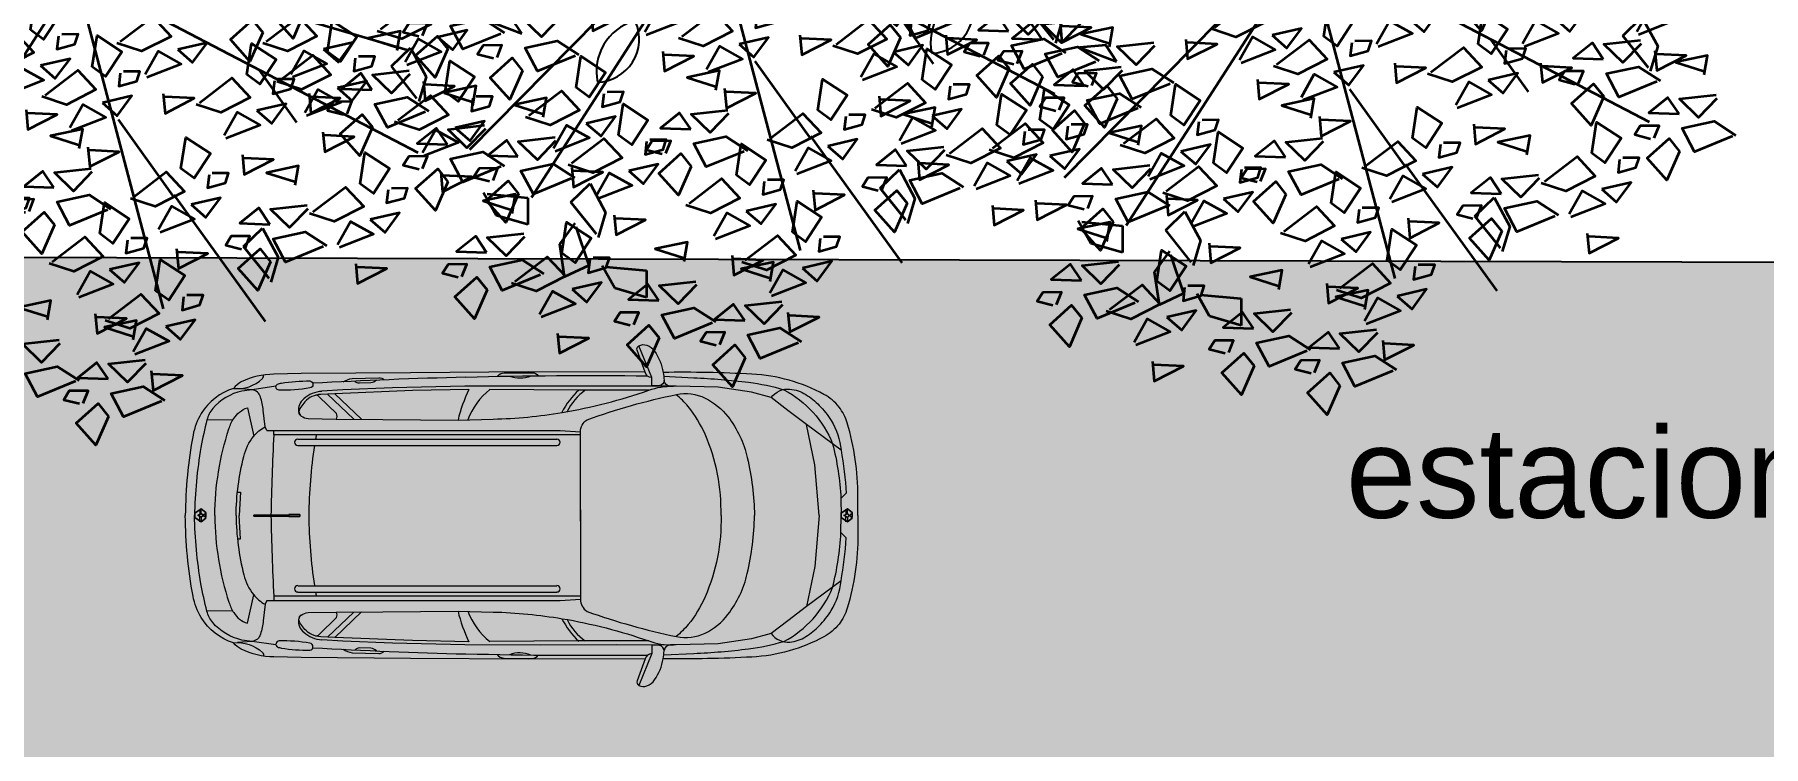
# Model space of a CAD drawing. Header units: metres. Extents: x 325024 to 7190115, y 7391967 to 10157759.
# Drawn here: x 326047.9 to 326059.08, y 7392868.08 to 7392872.69 of the extents above; entities that cross this region are included whole.
import ezdxf

# ---------------------------------------------------------------- set-up
doc = ezdxf.new("R2010")
doc.units = ezdxf.units.M
doc.layers.get('0').update_dxf_attribs({"lineweight": 18})
for name, color, linetype, lineweight in [('L-shrub', 74, 'Continuous', 35), ('linagrossa', 7, 'Continuous', 25), ('MÓVEIS', 7, 'Continuous', 13)]:
    doc.layers.add(name, color=color, linetype=linetype, lineweight=lineweight)
doc.layers.add('VEGET', color=64, linetype='Continuous')
doc.styles.get("Standard").update_dxf_attribs({"font": 'arial.ttf'})

# ---------------------------------------------------------------- blocks, each defined once
blk = doc.blocks.new('Renault Scénic dessus')
for p, q in [((-0.592, 0.8), (-0.486, 0.801)), ((-0.486, 0.801), (-0.235, 0.8)), ((-0.235, 0.8), (0.26, 0.801)), ((0.26, 0.801), (0.746, 0.8)), ((0.746, 0.8), (1.215, 0.789)), ((1.215, 0.789), (1.536, 0.776)), ((1.968, 0.799), (2.122, 0.777)), ((2.122, 0.777), (2.216, 0.785)), ((-0.443, 0.774), (-0.03, 0.774)), ((-0.03, 0.774), (0.016, 0.774)), ((0.016, 0.774), (0.586, 0.778)), ((0.721, 0.779), (1.085, 0.771)), ((1.085, 0.771), (1.588, 0.751)), ((1.588, 0.751), (1.414, 0.586)), ((1.464, 0.587), (1.634, 0.749)), ((1.536, 0.776), (1.671, 0.767)), ((1.688, 0.732), (1.577, 0.623)), ((2.122, 0.777), (2.188, 0.768)), ((2.247, 0.58), (2.414, 0.582)), ((0.131, 0.513), (0, 0.504)), ((0, 0.485), (1.982, 0.485)), ((2.028, 0.513), (0.131, 0.513)), ((1.827, 0.458), (0.152, 0.458)), ((1.982, 0.485), (1.982, 0.513)), ((1.827, 0.417), (0.152, 0.417)), ((-1.756, -0.017), (-1.726, 0.007)), ((-1.756, -0.019), (-1.726, 0.005)), ((-1.726, 0.007), (-1.686, -0.021)), ((-1.726, -0.024), (-1.726, 0.007)), ((-1.726, 0.005), (-1.686, -0.023)), ((-1.726, -0.026), (-1.726, 0.005)), ((-1.719, 0.108), (-1.684, 0.074)), ((-1.717, 0.004), (-1.717, -0.028)), ((-1.717, 0.002), (-1.717, -0.03)), ((2.421, -0.017), (2.451, 0.007)), ((2.421, -0.019), (2.451, 0.005)), ((2.451, 0.007), (2.492, -0.021)), ((2.451, -0.024), (2.451, 0.007)), ((2.451, 0.005), (2.492, -0.023)), ((2.451, -0.026), (2.451, 0.005)), ((2.46, 0.004), (2.46, -0.028)), ((2.46, 0.002), (2.46, -0.03)), ((-1.756, -0.017), (-1.756, -0.045)), ((-1.756, -0.019), (-1.756, -0.047)), ((-1.756, -0.054), (-1.756, -0.026)), ((-1.756, -0.056), (-1.756, -0.028)), ((-1.756, -0.054), (-1.726, -0.078)), ((-1.756, -0.056), (-1.726, -0.08)), ((-1.753, -0.024), (-1.726, -0.047)), ((-1.753, -0.047), (-1.726, -0.024)), ((-1.753, -0.049), (-1.726, -0.026)), ((-1.753, -0.026), (-1.726, -0.049)), ((-1.726, -0.024), (-1.704, -0.037)), ((-1.726, -0.026), (-1.704, -0.039)), ((-1.726, -0.047), (-1.704, -0.034)), ((-1.726, -0.049), (-1.704, -0.036)), ((-1.726, -0.047), (-1.726, -0.078)), ((-1.726, -0.049), (-1.726, -0.08)), ((-1.726, -0.078), (-1.686, -0.05)), ((-1.726, -0.08), (-1.686, -0.052)), ((-1.717, -0.075), (-1.717, -0.043)), ((-1.717, -0.077), (-1.717, -0.045)), ((-1.686, -0.05), (-1.686, -0.017)), ((-1.686, -0.052), (-1.686, -0.018)), ((-1.686, -0.021), (-1.686, -0.055)), ((-1.686, -0.023), (-1.686, -0.056)), ((2.421, -0.017), (2.421, -0.045)), ((2.421, -0.019), (2.421, -0.047)), ((2.421, -0.054), (2.421, -0.026)), ((2.421, -0.056), (2.421, -0.028)), ((2.421, -0.054), (2.451, -0.078)), ((2.421, -0.056), (2.451, -0.08)), ((2.424, -0.024), (2.451, -0.047)), ((2.424, -0.047), (2.451, -0.024)), ((2.424, -0.049), (2.451, -0.026)), ((2.424, -0.026), (2.451, -0.049)), ((2.451, -0.024), (2.474, -0.037)), ((2.451, -0.026), (2.474, -0.039)), ((2.451, -0.047), (2.474, -0.034)), ((2.451, -0.049), (2.474, -0.036)), ((2.451, -0.047), (2.451, -0.078)), ((2.451, -0.049), (2.451, -0.08)), ((2.451, -0.078), (2.492, -0.05)), ((2.451, -0.08), (2.492, -0.052)), ((2.46, -0.075), (2.46, -0.043)), ((2.46, -0.077), (2.46, -0.045)), ((2.492, -0.05), (2.492, -0.017)), ((2.492, -0.052), (2.492, -0.018)), ((2.492, -0.021), (2.492, -0.055)), ((2.492, -0.023), (2.492, -0.056)), ((-1.719, -0.181), (-1.684, -0.147)), ((0, -0.558), (1.982, -0.558)), ((1.827, -0.49), (0.152, -0.49)), ((1.827, -0.531), (0.152, -0.531)), ((1.982, -0.558), (1.982, -0.586)), ((0.131, -0.586), (0, -0.577)), ((2.028, -0.586), (0.131, -0.586)), ((1.588, -0.824), (1.414, -0.659)), ((1.464, -0.66), (1.634, -0.822)), ((2.247, -0.653), (2.414, -0.655)), ((1.688, -0.805), (1.577, -0.696)), ((-0.592, -0.873), (-0.486, -0.874)), ((-0.486, -0.874), (-0.235, -0.873)), ((-0.443, -0.847), (-0.03, -0.847)), ((-0.235, -0.873), (0.26, -0.874)), ((-0.03, -0.847), (0.016, -0.847)), ((0.016, -0.847), (0.586, -0.851)), ((0.26, -0.874), (0.746, -0.873)), ((0.721, -0.852), (1.085, -0.844)), ((0.746, -0.873), (1.215, -0.862)), ((1.085, -0.844), (1.588, -0.824)), ((1.215, -0.862), (1.536, -0.849)), ((1.536, -0.849), (1.671, -0.84)), ((1.968, -0.872), (2.122, -0.85)), ((2.122, -0.85), (2.188, -0.841)), ((2.122, -0.85), (2.216, -0.858))]:
    blk.add_line(p, q)
for points in [[(-0.461, 0.856, 0.353906), (-0.419, 0.89), (-0.367, 1.032, 0.370774), (-0.378, 1.061, 0.210872), (-0.429, 1.065, 0.162353), (-0.48, 1.026, 0.107278), (-0.535, 0.889, 0.020964), (-0.541, 0.839, 0.389381), (-0.513, 0.804, 0.080297), (-0.462, 0.803, 16.722263)], [(-1.794, -0.036), (-1.794, 0.087, -0.072167), (-1.725, 0.562, -0.093699), (-1.672, 0.665, -0.103338), (-1.574, 0.747, -0.111893), (-1.109, 0.878, -0.016441), (-0.535, 0.889, -2.171327)], [(-0.538, 0.864), (-0.733, 0.855, 0.019145), (-1.087, 0.825, 0.041952), (-1.316, 0.777, 0.176888), (-1.63, 0.428, 0.05168), (-1.684, 0.074), (-1.686, -0.036)], [(-0.62, 0.8), (-0.583, 0.8, 0.374865), (-0.541, 0.836, 3.046948)], [(1.588, 0.751), (1.679, 0.747, -0.195924), (1.782, 0.699), (1.813, 0.656, -0.415988), (1.804, 0.607, -0.131117), (1.76, 0.591), (1.578, 0.588), (1.277, 0.585), (0.791, 0.581), (0.564, 0.587, -0.034917), (0.118, 0.63, -0.042594), (-0.443, 0.774, 0.089828), (-0.601, 0.8, 8.659985)], [(-0.419, 0.89), (0.337, 0.892), (1.099, 0.887), (1.804, 0.881), (1.981, 0.877, -0.117452), (2.192, 0.827, -0.109222), (2.242, 0.786, -1.522612)], [(0.539, 0.862, 0.208692), (0.493, 0.886), (0.311, 0.887, 0.262646), (0.273, 0.866, 0.262646)], [(0.32, 0.865, 0.18708), (0.459, 0.863, 0.18708)], [(1.533, 0.828, 0.098436), (1.476, 0.85), (1.304, 0.855, 0.216984), (1.268, 0.84, 0.216984)], [(1.319, 0.838, 0.187689), (1.354, 0.821), (1.428, 0.819, 0.228967), (1.457, 0.832, 0.228967)], [(1.749, 0.789, 0.056082), (1.948, 0.774, 0.779005), (1.957, 0.813, 0.075049), (1.933, 0.82, 0.03971), (1.748, 0.834, 0.875786), (1.749, 0.789, -0.269448)], [(2.242, 0.786, -0.222402), (2.056, 0.849, -0.251336), (2.048, 0.872, -0.251336)], [(2.242, 0.786, -0.1817), (2.451, 0.623, -0.092141), (2.504, 0.484, -0.042972), (2.554, -0.036, 0.990734)], [(-1.234, 0.726, 0.26796), (-1.354, 0.781, 0.119019), (-1.457, 0.746, 0.056513), (-1.544, 0.676, 0.058396), (-1.621, 0.578, 0.113862), (-1.685, 0.386, 0.030391), (-1.719, 0.108, 0.308257)], [(0, -0.073), (0, 0.504, 0.253925), (-0.043, 0.583, 0.035571), (-0.622, 0.746, 0.164538), (-0.806, 0.723, 0.116966), (-0.954, 0.603, 0.107283), (-1.079, 0.338, 0.054096), (-1.125, -0.036, 0.659613)], [(-0.909, -0.036, -0.109468), (-0.806, 0.489, -0.0676), (-0.697, 0.668, -0.054472), (-0.619, 0.745, -0.054472)], [(2.028, 0.513), (2.038, 0.537), (2.05, 0.644, -0.038104), (2.068, 0.731, -0.301997), (2.122, 0.777, -0.551842)], [(2.188, 0.768, -0.163029), (2.377, 0.655, -0.113893), (2.414, 0.582, -0.020711), (2.453, 0.404, -0.036759), (2.495, -0.036, -1.02374)], [(2.364, -0.036, 0.076148), (2.272, 0.524, 0.065065), (2.241, 0.591, 0.165567), (2.153, 0.66), (2.112, 0.476)], [(2.226, -0.036, 0.058416), (2.176, 0.346, 0.106862), (2.112, 0.476, 0.104556), (2.038, 0.537, 1.240711)], [(0, 0), (0, -0.577, -0.253925), (-0.043, -0.656, -0.035571), (-0.622, -0.819, -0.164538), (-0.806, -0.796, -0.116966), (-0.954, -0.676, -0.107283), (-1.079, -0.411, -0.054096), (-1.125, -0.036, -0.659613)], [(-1.794, -0.036), (-1.794, -0.16, 0.072167), (-1.725, -0.635, 0.093699), (-1.672, -0.738, 0.103338), (-1.574, -0.82, 0.111893), (-1.109, -0.951, 0.016441), (-0.535, -0.962, 2.171327)], [(-0.538, -0.937), (-0.733, -0.928, -0.019145), (-1.087, -0.898, -0.041952), (-1.316, -0.85, -0.176888), (-1.63, -0.501, -0.05168), (-1.684, -0.147), (-1.686, -0.036)], [(-0.909, -0.036, 0.109468), (-0.806, -0.562, 0.0676), (-0.697, -0.741, 0.054472), (-0.619, -0.818, 0.054472)], [(2.226, -0.036, -0.058416), (2.176, -0.419, -0.106862), (2.112, -0.549, -0.104556), (2.038, -0.61, -1.240711)], [(2.364, -0.036, -0.076148), (2.272, -0.597, -0.065065), (2.241, -0.664, -0.165567), (2.153, -0.733), (2.112, -0.549)], [(2.188, -0.841, 0.163029), (2.377, -0.728, 0.113893), (2.414, -0.655, 0.020711), (2.453, -0.477, 0.036759), (2.495, -0.036, 1.02374)], [(2.242, -0.859, 0.1817), (2.451, -0.696, 0.092141), (2.504, -0.557, 0.042972), (2.554, -0.036, -0.990734)], [(-1.234, -0.799, -0.26796), (-1.354, -0.854, -0.119019), (-1.457, -0.819, -0.056513), (-1.544, -0.749, -0.058396), (-1.621, -0.651, -0.113862), (-1.685, -0.459, -0.030391), (-1.719, -0.181, -0.308257)], [(1.588, -0.824), (1.679, -0.82, 0.195924), (1.782, -0.772), (1.813, -0.729, 0.415988), (1.804, -0.68, 0.131117), (1.76, -0.664), (1.578, -0.66), (1.277, -0.658), (0.791, -0.654), (0.564, -0.66, 0.034917), (0.118, -0.703, 0.042594), (-0.443, -0.847, -0.089828), (-0.601, -0.873, -8.659985)], [(2.028, -0.586), (2.038, -0.61), (2.05, -0.717, 0.038104), (2.068, -0.804, 0.301997), (2.122, -0.85, 0.551842)], [(-0.62, -0.873), (-0.583, -0.873, -0.374865), (-0.541, -0.909, -3.046948)], [(-0.461, -0.929, -0.353906), (-0.419, -0.963), (-0.367, -1.105, -0.370774), (-0.378, -1.134, -0.210872), (-0.429, -1.138, -0.162353), (-0.48, -1.099, -0.107278), (-0.535, -0.962, -0.020964), (-0.541, -0.912, -0.389381), (-0.513, -0.877, -0.080297), (-0.462, -0.876, -16.722263)], [(-0.419, -0.963), (0.337, -0.965), (1.099, -0.96), (1.804, -0.954), (1.981, -0.95, 0.117452), (2.192, -0.9, 0.109222), (2.242, -0.859, 1.522612)], [(1.319, -0.911, -0.187689), (1.354, -0.894), (1.428, -0.892, -0.228967), (1.457, -0.905, -0.228967)], [(1.749, -0.862, -0.056082), (1.948, -0.847, -0.779005), (1.957, -0.886, -0.075049), (1.933, -0.893, -0.03971), (1.748, -0.907, -0.875786), (1.749, -0.862, 0.269448)], [(2.242, -0.859, 0.222402), (2.056, -0.922, 0.251336), (2.048, -0.945, 0.251336)], [(0.539, -0.935, -0.208692), (0.493, -0.959), (0.311, -0.96, -0.262646), (0.273, -0.939, -0.262646)], [(0.32, -0.938, -0.18708), (0.459, -0.936, -0.18708)], [(1.533, -0.901, -0.098436), (1.476, -0.923), (1.304, -0.928, -0.216984), (1.268, -0.913, -0.216984)]]:
    blk.add_lwpolyline(points, format="xyb")
for points in [[(-0.462, 0.803), (-0.461, 0.856), (-0.378, 1.061)], [(-1.685, 0.386), (-1.461, 0.552), (-1.341, 0.643), (-1.234, 0.726), (-1.106, 0.761), (-0.89, 0.793), (-0.62, 0.8)], [(-1.544, -0.036), (-1.516, 0.292), (-1.461, 0.552)], [(2.217, 0.114), (2.197, 0.114), (2.205, -0.036)], [(-1.544, -0.036), (-1.516, -0.365), (-1.461, -0.625)], [(2.217, -0.187), (2.197, -0.187), (2.205, -0.036)], [(-1.685, -0.459), (-1.461, -0.625), (-1.341, -0.716), (-1.234, -0.799), (-1.106, -0.834), (-0.89, -0.866), (-0.62, -0.873)], [(-0.462, -0.876), (-0.461, -0.929), (-0.378, -1.134)]]:
    blk.add_lwpolyline(points)
for points in [[(1.813, -0.043), (1.885, -0.043), (1.885, -0.03), (1.813, -0.03)], [(1.813, -0.03), (1.885, -0.03), (1.885, -0.043), (1.813, -0.043)], [(1.885, -0.04), (2.112, -0.04), (2.112, -0.033), (1.885, -0.033)], [(1.885, -0.033), (2.112, -0.033), (2.112, -0.04), (1.885, -0.04)]]:
    blk.add_lwpolyline(points, close=True)
for centre, radius, start, end in [((-0.068, -31.724), 32.591, 88.5773, 90.6437), ((-0.067, -31.688), 32.556, 86.8361, 88.5773), ((-0.236, 0.481), 0.357, 25.7701, 55.1016), ((-0.328, 0.407), 0.5, 26.5906, 47.4086), ((0.318, 0.433), 0.436, 19.9559, 52.2027), ((-0.127, 0.366), 0.943, 13.1877, 25.9771), ((1.658, 0.569), 0.198, 48.7917, 86.2108), ((1.716, 0.697), 0.0455, 96.6793, 128.3391), ((1.723, 0.643), 0.0998, 355.1854, 48.7917), ((1.624, 0.604), 0.051, 158.9024, 199.4247), ((1.787, 0.638), 0.0356, 299.4803, 355.1854), ((0.152, 0.437), 0.0205, 90, 270), ((-1.305, -0.06), 3.061, 9.7305, 10.2412), ((1.827, 0.437), 0.0205, 270, 90), ((-14.932, -0.345), 16.935, 1.0451, 2.8091), ((-1.305, -0.06), 3.061, 0.4344, 8.9519), ((-1.305, -0.013), 3.061, 351.0481, 359.5656), ((-14.932, 0.272), 16.935, 357.1909, 358.9549), ((0.152, -0.51), 0.0205, 90, 270), ((-1.305, -0.013), 3.061, 349.7588, 350.2695), ((1.827, -0.51), 0.0205, 270, 90), ((0.318, -0.506), 0.436, 307.7973, 340.0441), ((-0.127, -0.438), 0.943, 334.0229, 346.8123), ((1.624, -0.677), 0.051, 160.5753, 201.0976), ((-0.236, -0.554), 0.357, 304.8984, 334.2299), ((-0.328, -0.48), 0.5, 312.5914, 333.4094), ((1.723, -0.716), 0.0998, 311.2083, 4.8146), ((1.787, -0.711), 0.0356, 4.8146, 60.5197), ((-0.067, 31.615), 32.556, 271.4227, 273.1639), ((1.658, -0.642), 0.198, 273.7892, 311.2083), ((1.716, -0.77), 0.0455, 231.6609, 263.3207), ((-0.068, 31.651), 32.591, 269.3563, 271.4227)]:
    blk.add_arc(centre, radius, start, end)
blk = doc.blocks.new('A$C163E78D0')
blk.add_blockref('Renault Scénic dessus', (10.615, 6.021))
blk = doc.blocks.new('qasdfg')
at = {"layer": 'VEGET'}
for centre, radius, start, end in [((1626.3816, 1196.4619), 0.0619, 107.1376, 191.5711), ((1626.3189, 1196.5), 0.0506, 272.3395, 23.3629), ((1625.9921, 1196.428), 0.0619, 107.1376, 191.5711), ((1625.9294, 1196.4661), 0.0506, 272.3395, 23.3629)]:
    blk.add_arc(centre, radius, start, end, dxfattribs=at)
blk = doc.blocks.new('flower shrub 3')
at = {"layer": 'L-shrub', "color": 108}
for p, q in [((-206, -97.5), (-206.1, -81.5)), ((-204.5, -83.1), (-183.6, -97.3)), ((-191.5, -111.7), (-206, -97.5)), ((-183.6, -97.3), (-191.5, -111.7)), ((-161.5, -112.4), (-145.7, -107.9)), ((-157.1, -137.2), (-161.5, -112.4)), ((-179.9, -131.8), (-165.5, -125)), ((-166.2, -127.1), (-170.5, -152)), ((-186.9, -150.9), (-179.9, -131.8)), ((-170.5, -152), (-186.9, -150.9)), ((-163.1, -171.9), (-163.2, -156)), ((10.1, -195.8), (26, -191.4)), ((26, -191.4), (25.9, -211.7)), ((14.6, -220.7), (10.1, -195.8)), ((25.9, -211.7), (14.5, -223))]:
    blk.add_line(p, q, dxfattribs=at)
at = {"layer": 'L-shrub', "color": 2}
for p, q in [((-145.7, -107.9), (-145.8, -128.2)), ((-145.8, -128.2), (-157.1, -139.5)), ((143.4, -141.7), (159.2, -137.2)), ((159.2, -137.2), (159.2, -157.6)), ((147.8, -166.6), (143.4, -141.7)), ((-161.6, -157.6), (-140.7, -171.7)), ((159.2, -157.6), (147.8, -168.8)), ((-148.6, -186.2), (-163.1, -171.9)), ((-140.7, -171.7), (-148.6, -186.2))]:
    blk.add_line(p, q, dxfattribs=at)
at = {"layer": 'L-shrub', "color": 108}
for points in [[(-248.5, 70.2), (-263.8, 58.2), (-268, 75.9), (-250.3, 80.1), (-248.5, 70.2)], [(-249.2, 40.8), (-237.5, 56.3), (-228.8, 40.3), (-244.9, 31.7), (-249.2, 40.8)], [(-283.1, 39.5), (-258.1, 43.3), (-254.1, 27.4), (-274.4, 28), (-285.4, 39.6)], [(-192.8, 21.7), (-186.5, 26.9), (-196.7, 32.2), (-202.4, 29.2), (-195, 22.3)], [(-172.3, 27.3), (-173.4, 39.4), (-188.3, 36.8), (-172.3, 27.3)], [(-279.3, 14.6), (-265.5, 23.2), (-256.8, 9.5), (-279.3, 12.3)], [(-235.9, 29.2), (-240.6, 22.6), (-229.4, 20), (-224.8, 24.4), (-233.7, 29.1)], [(-254.3, 18.4), (-250.1, 7), (-236.4, 13.4), (-254.3, 18.4)], [(-183, 7), (-198.3, -4.9), (-202.5, 12.8), (-184.8, 16.9), (-183, 7)], [(-113.3, -9.2), (-128.8, -14), (-133.7, 1.5), (-112.6, -7.1)], [(-275.2, -1.3), (-280, -12.5), (-259.7, -13), (-275.2, -3.6)], [(-197.2, -15.6), (-185.5, -0.1), (-176.9, -16.1), (-192.9, -24.7), (-197.2, -15.6)], [(-231.1, -16.9), (-206.2, -13.1), (-202.1, -29), (-222.4, -28.4), (-233.4, -16.8)], [(-184, -27.2), (-188.7, -33.8), (-177.4, -36.4), (-172.8, -32), (-181.7, -27.3)], [(-227.3, -41.8), (-213.5, -33.2), (-204.8, -46.9), (-227.4, -44.1)], [(-202.3, -38), (-198.1, -49.4), (-184.4, -43), (-202.3, -38)], [(-223.2, -57.7), (-228, -68.9), (-207.7, -69.4), (-223.3, -60)], [(-176.8, -71.9), (-177.9, -59.8), (-192.8, -62.5), (-176.8, -71.9)], [(-151.7, -74.6), (-167.2, -79.5), (-172.1, -63.9), (-151, -72.5)], [(-111.7, -63.3), (-116.4, -69.9), (-105.2, -72.5), (-100.5, -68.1), (-109.4, -63.4)], [(-197.3, -77.6), (-191.1, -72.4), (-201.3, -67), (-206.9, -70.1), (-199.5, -77)], [(-155, -77.9), (-141.2, -69.3), (-132.6, -83), (-155.1, -80.2)], [(-130.1, -74.1), (-125.8, -85.5), (-112.1, -79.1), (-130.1, -74.1)], [(7.6, -73.4), (21.4, -64.8), (30.1, -78.5), (7.6, -75.7)], [(32.6, -69.6), (36.8, -81), (50.5, -74.6), (32.6, -69.6)], [(-187.5, -92.3), (-202.8, -104.2), (-207, -86.5), (-189.3, -82.3), (-187.5, -92.3)], [(-154.4, -99.7), (-179.5, -97), (-179.3, -80.6), (-159.9, -86.3), (-152.2, -100.4)], [(-196.7, -101.1), (-189.2, -91.6), (-208.7, -85.8), (-196.1, -98.9)], [(-150.9, -93.8), (-155.7, -105), (-135.4, -105.5), (-151, -96.1)], [(-149.8, -91.4), (-124.9, -87.5), (-120.8, -103.4), (-141.1, -102.9), (-152.1, -91.3)], [(-222, -114.8), (-223.1, -102.7), (-238, -105.3), (-222, -114.8)], [(-242.5, -120.5), (-236.2, -115.3), (-246.4, -109.9), (-252, -112.9), (-244.7, -119.8)], [(-196.9, -117.5), (-212.4, -122.3), (-217.2, -106.8), (-196.2, -115.4)], [(-232.7, -135.1), (-248, -147.1), (-252.2, -129.4), (-234.5, -125.2), (-232.7, -135.1)], [(-199.6, -142.6), (-224.7, -139.9), (-224.5, -123.4), (-205, -129.2), (-197.4, -143.2)], [(-181.4, -137.4), (-169.7, -121.9), (-161.1, -137.9), (-177.1, -146.5), (-181.4, -137.4)], [(-0.7, -135.1), (11, -119.7), (19.6, -135.7), (3.6, -144.3), (-0.7, -135.1)], [(32.5, -129.8), (46.3, -121.2), (54.9, -134.9), (32.4, -132.1)], [(-215.3, -138.7), (-190.4, -134.9), (-186.3, -150.8), (-206.6, -150.3), (-217.6, -138.7)], [(-168.2, -149), (-172.9, -155.7), (-161.6, -158.2), (-157, -153.8), (-165.9, -149.1)], [(-97.9, -147.8), (-72.9, -143.9), (-68.8, -159.8), (-89.1, -159.3), (-100.1, -147.7)], [(-211.5, -163.7), (-197.7, -155), (-189, -168.8), (-211.5, -165.9)], [(-186.5, -159.8), (-182.3, -171.2), (-168.6, -164.8), (-186.5, -159.8)], [(-50.7, -158.1), (-55.4, -164.7), (-44.2, -167.3), (-39.5, -162.9), (-48.4, -158.1)], [(115.2, -169), (99.9, -180.9), (95.7, -163.2), (113.4, -159.1), (115.2, -169)], [(156.3, -159.3), (151.5, -170.4), (171.8, -171), (156.2, -161.5)], [(-94, -172.7), (-80.2, -164), (-71.6, -177.8), (-94.1, -174.9)], [(-69.1, -168.8), (-64.8, -180.2), (-51.1, -173.8), (-69.1, -168.8)], [(56.3, -177.8), (63.8, -168.3), (44.3, -162.5), (56.9, -175.6)], [(-207.4, -179.6), (-212.2, -190.7), (-191.9, -191.3), (-207.5, -181.8)], [(-142.9, -191.5), (-144, -179.4), (-159, -182), (-142.9, -191.5)], [(-50.4, -193.8), (-38.7, -178.3), (-30.1, -194.3), (-46.1, -202.9), (-50.4, -193.8)], [(-26.7, -177.3), (-31.5, -188.5), (-11.2, -189), (-26.7, -179.6)], [(31, -191.5), (29.9, -179.4), (15, -182), (31, -191.5)], [(91.9, -196.1), (103.6, -180.6), (112.3, -196.6), (96.2, -205.2), (91.9, -196.1)], [(176, -186.8), (183.5, -177.3), (164.1, -171.5), (176.7, -184.7)], [(-163.4, -197.2), (-157.2, -192), (-167.4, -186.6), (-173, -189.7), (-165.6, -196.5)], [(-117.8, -194.2), (-133.4, -199), (-138.2, -183.5), (-117.2, -192.1)], [(-89.9, -188.6), (-94.8, -199.8), (-74.4, -200.3), (-90, -190.9)], [(-84.3, -195.1), (-59.4, -191.3), (-55.3, -207.2), (-75.6, -206.7), (-86.6, -195.1)], [(10.5, -197.2), (16.8, -192), (6.6, -186.6), (1, -189.7), (8.3, -196.5)], [(56.1, -194.2), (40.6, -199), (35.8, -183.5), (56.8, -192.1)], [(150.8, -200.5), (149.6, -188.4), (134.7, -191.1), (150.8, -200.5)], [(-153.6, -211.9), (-169, -223.8), (-173.1, -206.1), (-155.4, -201.9), (-153.6, -211.9)], [(-120.5, -219.3), (-145.6, -216.6), (-145.5, -200.2), (-126, -205.9), (-118.3, -219.9)], [(-77, -213.9), (-69.5, -204.4), (-88.9, -198.6), (-76.3, -211.7)], [(20.3, -211.9), (5, -223.8), (0.8, -206.1), (18.5, -201.9), (20.3, -211.9)], [(53.4, -219.3), (28.3, -216.6), (28.5, -200.2), (48, -205.9), (55.6, -219.9)], [(58, -197.4), (83, -193.6), (87.1, -209.5), (66.7, -208.9), (55.7, -197.3)], [(130.2, -206.2), (136.5, -201), (126.3, -195.6), (120.7, -198.7), (128.1, -205.6)], [(175.9, -203.3), (160.3, -208.1), (155.5, -192.5), (176.5, -201.1)], [(-80.5, -220.1), (-66.7, -211.4), (-58, -225.2), (-80.5, -222.3)], [(-37.1, -205.4), (-41.8, -212.1), (-30.6, -214.6), (-26, -210.3), (-34.9, -205.5)], [(105.2, -207.7), (100.5, -214.3), (111.7, -216.9), (116.3, -212.5), (107.4, -207.8)], [(140, -220.9), (124.7, -232.8), (120.5, -215.1), (138.3, -210.9), (140, -220.9)], [(173.2, -228.3), (148, -225.6), (148.2, -209.2), (167.7, -214.9), (175.3, -229)], [(-122.8, -233.3), (-116.5, -228.1), (-126.7, -222.7), (-132.3, -225.8), (-124.9, -232.6)], [(-102.2, -227.6), (-103.4, -215.5), (-118.3, -218.1), (-102.2, -227.6)], [(-77.1, -230.3), (-92.7, -235.1), (-97.5, -219.6), (-76.5, -228.2)], [(-55.5, -216.2), (-51.3, -227.6), (-37.6, -221.2), (-55.5, -216.2)], [(61.8, -222.3), (75.6, -213.7), (84.3, -227.4), (61.8, -224.6)], [(86.8, -218.5), (91, -229.9), (104.7, -223.5), (86.8, -218.5)], [(-113, -248), (-128.3, -259.9), (-132.5, -242.2), (-114.7, -238), (-113, -248)], [(-79.8, -255.4), (-105, -252.7), (-104.8, -236.3), (-85.3, -242), (-77.7, -256)], [(-76.4, -236), (-81.2, -247.1), (-60.9, -247.7), (-76.4, -238.2)], [(65.9, -238.2), (61.1, -249.4), (81.4, -249.9), (65.9, -240.5)]]:
    blk.add_lwpolyline(points, dxfattribs=at)
at = {"layer": 'L-shrub', "color": 98}
for points in [[(-215.4, 62.7), (-240.5, 65.4), (-240.3, 81.9), (-220.8, 76.1), (-213.2, 62.1)], [(-147.2, 24.6), (-162.7, 19.8), (-167.5, 35.4), (-146.5, 26.8)], [(-158.9, -12.2), (-152.7, -7), (-162.9, -1.6), (-168.5, -4.7), (-161.1, -11.5)], [(-149.1, -26.8), (-164.4, -38.8), (-168.6, -21.1), (-150.9, -16.9), (-149.1, -26.8)], [(-94.4, -14.9), (-99.3, -26), (-78.9, -26.6), (-94.5, -17.1)], [(-151.5, -58.2), (-144, -48.7), (-163.5, -42.9), (-150.9, -56.1)], [(-158.9, -53), (-133.9, -49.2), (-129.8, -65.1), (-150.1, -64.5), (-161.1, -52.9)], [(-67.3, -57.7), (-72.2, -68.9), (-51.8, -69.4), (-67.4, -60)], [(-115.9, -90), (-104.2, -74.5), (-95.6, -90.6), (-111.6, -99.2), (-115.9, -90)], [(-48.8, -80.2), (-35.1, -71.5), (-26.4, -85.3), (-48.9, -82.4)], [(-49.9, -94.3), (-42.3, -84.8), (-61.8, -79), (-49.2, -92.2)], [(-23.9, -76.3), (-19.7, -87.7), (-5.9, -81.3), (-23.9, -76.3)], [(83.6, -85.5), (68.2, -97.4), (64.1, -79.7), (81.8, -75.6), (83.6, -85.5)], [(-102.6, -101.7), (-107.3, -108.3), (-96.1, -110.9), (-91.5, -106.5), (-100.4, -101.7)], [(-50, -110.7), (-65.6, -115.6), (-70.4, -100), (-49.4, -108.6)], [(-44.8, -96.1), (-49.6, -107.2), (-29.3, -107.8), (-44.8, -98.3)], [(70.6, -104.9), (75.5, -144.1)], [(-146, -116.3), (-132.2, -107.6), (-123.5, -121.4), (-146, -118.5)], [(75.8, -115.2), (71.1, -121.8), (82.3, -124.4), (87, -120), (78.1, -115.3)], [(111.7, -112.4), (115.9, -123.8), (129.6, -117.4), (111.7, -112.4)], [(-34.6, -136.5), (-9.7, -132.6), (-5.6, -148.5), (-25.9, -148), (-36.9, -136.4)], [(90.8, -132.2), (86, -143.3), (106.3, -143.9), (90.7, -134.4)], [(125.9, -148.6), (124.8, -136.5), (109.9, -139.2), (125.9, -148.6)], [(105.4, -154.3), (111.6, -149.1), (101.4, -143.7), (95.8, -146.8), (103.2, -153.7)], [(177.2, -139.5), (181.4, -150.9), (195.1, -144.5), (177.2, -139.5)], [(-30.8, -161.4), (-17, -152.7), (-8.3, -166.5), (-30.8, -163.7)], [(-117.6, -177.8), (-110.1, -168.3), (-129.6, -162.5), (-117, -175.6)]]:
    blk.add_lwpolyline(points, dxfattribs=at)
at = {"layer": 'L-shrub', "color": 2}
for points in [[(-149.9, -0.5), (-175, 2.3), (-174.8, 18.7), (-155.3, 12.9), (-147.7, -1.1)], [(-138.4, -6.5), (-139.5, 5.6), (-154.3, 11.9), (-138.4, -6.5)], [(-52.7, -55.3), (-27.7, -51.4), (-23.6, -67.3), (-44, -66.8), (-54.9, -55.2)], [(-5.5, -65.6), (-10.2, -72.2), (1, -74.8), (5.7, -70.4), (-3.3, -65.6)], [(11.7, -89.3), (6.9, -100.5), (27.2, -101), (11.7, -91.6)], [(-95.7, -113.7), (-89.4, -108.5), (-99.6, -103.1), (-105.2, -106.2), (-97.8, -113.1)], [(-121, -112.4), (-116.8, -123.8), (-103.1, -117.4), (-121, -112.4)], [(-52.7, -135.8), (-77.8, -133.1), (-77.7, -116.7), (-58.2, -122.4), (-50.6, -136.5)], [(86.7, -116.3), (100.5, -107.6), (109.2, -121.4), (86.6, -118.5)], [(-85.9, -128.4), (-101.2, -140.3), (-105.4, -122.6), (-87.6, -118.4), (-85.9, -128.4)], [(57.4, -126), (61.7, -137.4), (75.4, -131), (57.4, -126)], [(-141.9, -132.2), (-146.7, -143.3), (-126.4, -143.9), (-141.9, -134.4)], [(12.6, -146.8), (7.9, -153.4), (19.1, -156), (23.7, -151.6), (14.8, -146.8)]]:
    blk.add_lwpolyline(points, dxfattribs=at)
at = {"layer": 'L-shrub', "color": 32}
for points in [[(-7.4, 4.7), (-201.1, -54.1)], [(14.6, 4.7), (156.8, -137.4)], [(-2.5, -0.2), (-181.5, -98.2)], [(-2.5, -5.1), (-51.6, -205.9)], [(7.3, -10), (132.3, -196.1)], [(-12.8, -149), (-20.2, -90.2)], [(-12.3, -147.2), (-0.1, -242.7)]]:
    blk.add_lwpolyline(points, dxfattribs=at)
at = {"layer": 'L-shrub', "color": 92}
for points in [[(-41.3, -15.6), (-29.6, -0.1), (-21, -16.1), (-37.1, -24.7), (-41.3, -15.6)], [(-116, -34.3), (-141.1, -31.6), (-140.9, -15.2), (-121.5, -20.9), (-113.8, -34.9)], [(-75.3, -16.9), (-50.3, -13.1), (-46.2, -29), (-66.6, -28.4), (-77.5, -16.8)], [(-28.1, -27.2), (-32.8, -33.8), (-21.6, -36.4), (-16.9, -32), (-25.8, -27.3)], [(-124.9, -51.7), (-113.2, -36.2), (-104.6, -52.2), (-120.7, -60.8), (-124.9, -51.7)], [(-71.4, -41.8), (-57.6, -33.2), (-49, -46.9), (-71.5, -44.1)], [(-46.5, -38), (-42.3, -49.4), (-28.5, -43), (-46.5, -38)], [(-18.8, -53.9), (-7, -38.4), (1.6, -54.5), (-14.5, -63.1), (-18.8, -53.9)], [(3.8, -48.5), (28.7, -44.6), (32.8, -60.6), (12.5, -60), (1.5, -48.4)], [(-75.1, -108), (-76.3, -95.9), (-91.2, -98.6), (-75.1, -108)], [(62.6, -103.5), (74.3, -88.1), (82.9, -104.1), (66.8, -112.7), (62.6, -103.5)], [(82.8, -91.4), (107.8, -87.5), (111.9, -103.4), (91.6, -102.9), (80.6, -91.3)], [(28.6, -104.9), (53.6, -101), (57.7, -117), (37.4, -116.4), (26.4, -104.8)], [(148.4, -118.4), (173.3, -114.6), (177.4, -130.5), (157.1, -129.9), (146.1, -118.4)], [(151.2, -134.9), (158.7, -125.4), (139.2, -119.6), (151.8, -132.8)], [(-63.9, -146.4), (-52.2, -130.9), (-43.6, -147), (-59.7, -155.6), (-63.9, -146.4)], [(152.2, -143.4), (166, -134.7), (174.7, -148.5), (152.1, -145.6)], [(36.6, -145.7), (31.7, -156.9), (52.1, -157.4), (36.5, -148)], [(151, -151.4), (135.5, -156.2), (130.6, -140.6), (151.7, -149.2)], [(-5.8, -157.6), (-1.6, -169), (12.1, -162.6), (-5.8, -157.6)], [(148.3, -176.4), (123.2, -173.7), (123.3, -157.3), (142.8, -163.1), (150.5, -177.1)]]:
    blk.add_lwpolyline(points, dxfattribs=at)

msp = doc.modelspace()

# ---------------------------------------------------------------- hatches: boundary and pattern name
at = {"layer": 'linagrossa'}
h = msp.add_hatch(dxfattribs=at)
h.set_pattern_fill('AR-B88', color=256, scale=0.002, angle=210)
h.set_pattern_definition([(210, (321476.64965, 7391586.4824), (0.2032, -0.351952724), []), (300, (321476.64965, 7391586.4824), (0.379176362, -0.250352724), [0.4064, -0.4064])])
h.paths.add_polyline_path([(326060.311, 7392865.266), (326060.319, 7392871.209), (326014.008, 7392871.337), (326016.601, 7392865.443)])

# ---------------------------------------------------------------- linework, layer by layer
msp.add_line((326060.319, 7392871.209), (326014.008, 7392871.337), dxfattribs=at)

# ---------------------------------------------------------------- block references
at = {"rotation": 180}
msp.add_blockref('A$C163E78D0', (326062.045, 7392875.561), dxfattribs=at)
at = {"layer": 'MÓVEIS', "xscale": 0.01048452003034848, "yscale": 0.01048452003034848, "zscale": 0.01048452003034848, "rotation": 28.52764486330616}
for p in [(326052.294, 7392873.446), (326056.139, 7392873.265), (326048.178, 7392873.068)]:
    msp.add_blockref('flower shrub 3', p, dxfattribs=at)
at = {"layer": 'MÓVEIS', "xscale": 5.546228925385511, "yscale": 5.546228925385511, "zscale": 5.546228925385511}
msp.add_blockref('qasdfg', (317033.753, 7386236.783), dxfattribs=at)

# ---------------------------------------------------------------- texts
at = {"layer": 'linagrossa'}
msp.add_text('estacionamento subterraneo', height=0.58444, dxfattribs=at).set_placement((326056.379, 7392869.562))

doc.saveas('drawing.dxf')
